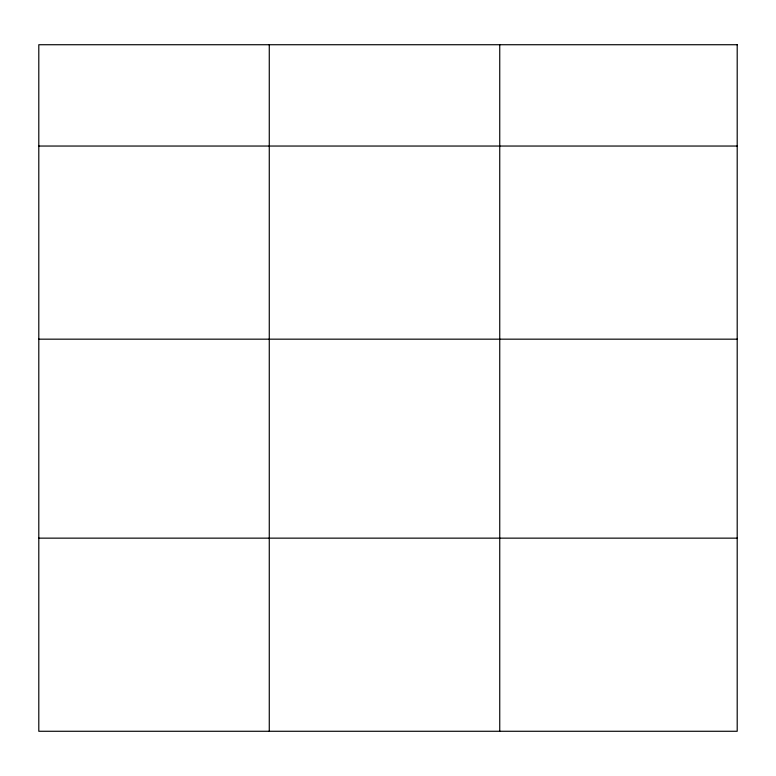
<?xml version="1.0" encoding="UTF-8"?>
<svg xmlns="http://www.w3.org/2000/svg" width="776" height="776" viewBox="0 0 776 776"><rect width="100%" height="100%" fill="white"/><g stroke="black" fill="none" stroke-linecap="round" stroke-linejoin="round"><path stroke-width="1.16" d="M38.8 146.043L737.2 146.043M38.8 339.17L737.2 339.17M38.8 538.146L737.2 538.146M499.744 44.727L499.744 731.273M269.272 44.727L269.272 731.273M737.2 44.727L38.8 44.727L38.8 731.273L737.2 731.273L737.2 44.727"/></g></svg>
